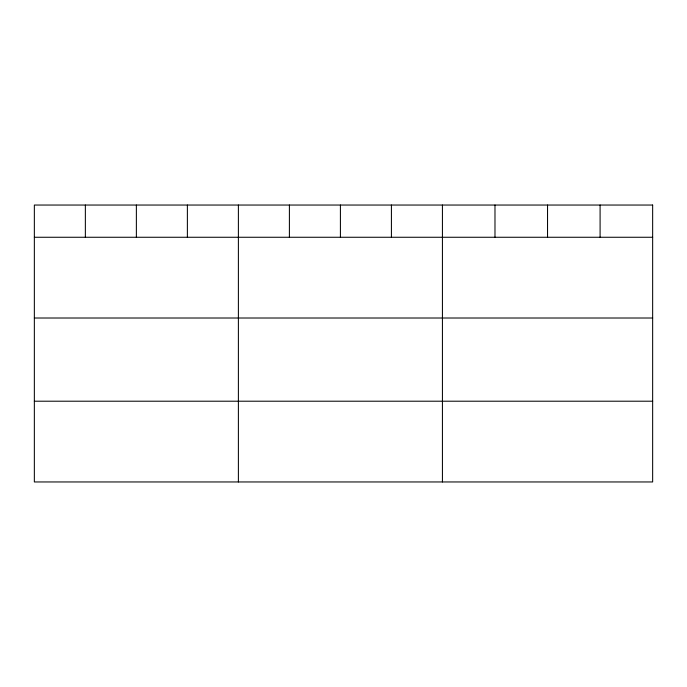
<?xml version="1.0" encoding="UTF-8"?>
<svg xmlns="http://www.w3.org/2000/svg" width="687" height="687" viewBox="0 0 687 687"><rect width="100%" height="100%" fill="white"/><g stroke="black" fill="none" stroke-linecap="round" stroke-linejoin="round"><path stroke-width="1.03" d="M34.35 237.264L652.65 237.264M34.35 318.012L652.65 318.012M34.35 401.208L652.65 401.208M600.094 205.044L600.094 237.264M547.539 205.044L547.539 237.264M494.983 205.044L494.983 237.264M442.428 205.044L442.428 481.956M391.418 205.044L391.418 237.264M340.409 205.044L340.409 237.264M289.399 205.044L289.399 237.264M238.389 205.044L238.389 481.956M187.379 205.044L187.379 237.264M136.37 205.044L136.37 237.264M85.36 205.044L85.36 237.264M652.65 205.044L34.35 205.044L34.35 481.956L652.65 481.956L652.65 205.044"/></g></svg>
